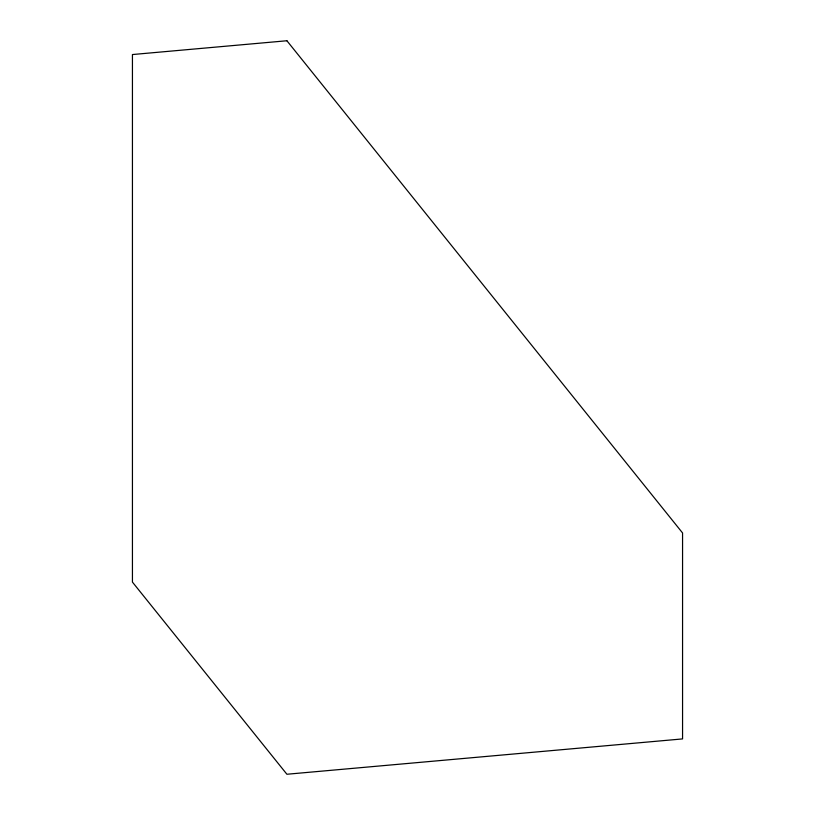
<?xml version="1.0" encoding="UTF-8"?>
<svg xmlns="http://www.w3.org/2000/svg" width="815" height="815" viewBox="0 0 815 815"><rect width="100%" height="100%" fill="white"/><g stroke="black" fill="none" stroke-linecap="round" stroke-linejoin="round"><path stroke-width="1.22" d="M286.9 40.75L132.438 54.544L132.438 582.093L286.9 774.25L682.562 738.91L682.562 532.959L286.9 40.75"/></g></svg>
